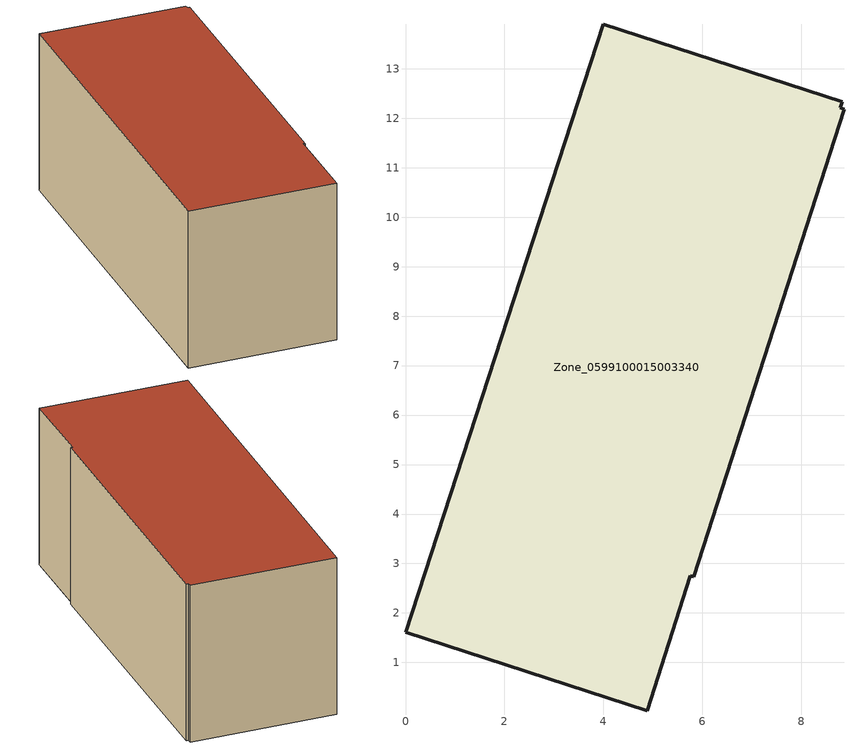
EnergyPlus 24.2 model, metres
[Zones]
Zone_0599100015003340
 floor ground (C_G): 0,1.61 4,13.9 8.82,12.33 8.79,12.21 8.86,12.18 5.83,2.73 5.76,2.75 4.88,0.02 z0.74
 wall outside (C_F): 4,13.9 0,1.61 4.88,0.02 5.76,2.75 5.83,2.73 8.86,12.18 8.79,12.21 8.82,12.33 4,13.9 z0.74:6.47
 roof outside (C_R): 8.79,12.21 8.82,12.33 4,13.9 0,1.61 4.88,0.02 5.76,2.75 5.83,2.73 8.86,12.18 z6.47
[BUILDING]
Pand.0599100015003340: North Axis=0; Terrain=City; Loads Convergence Tolerance Value=0.04; Temperature Convergence Tolerance Value=0.4; Solar Distribution=FullExterior; Maximum Number of Warmup Days=25; Minimum Number of Warmup Days=1
[Site:Location]
Rotterdam.The.Hague.AP_ZH_NLD Design_Conditions: Latitude=51.96; Longitude=4.45; Time Zone=1; Elevation=-4.5
[SITE:GROUNDTEMPERATURE:BUILDINGSURFACE]
18, 18, 18, 18, 18, 18, 18, 18, 18, 18, 18, 18
[MATERIAL] Thermal Absorptance=0.9; Solar Absorptance=0.7; Visible Absorptance=0.7
Name | Roughness | Thickness | Conductivity | Density | Specific Heat
G.TC.1965-1974 | MediumSmooth | 0.15 | 0.882353 | 540 | 1210
F.TC.1965-1974 | Rough | 0.3 | 0.697674 | 1920 | 840
R.TC.1965-1974 | MediumRough | 0.2 | 0.232558 | 1500 | 1000
[CONSTRUCTION]
C_G: G.TC.1965-1974
C_F: F.TC.1965-1974
C_R: R.TC.1965-1974
[ZONE]
Zone_0599100015003340: Type=1; Multiplier=1; Ceiling Height=Autocalculate; Volume=Autocalculate; Floor Area=autocalculate; Part of Total Floor Area=Yes
[ZONEINFILTRATION:DESIGNFLOWRATE]
Infil_Zone_0599100015003340: Zone or ZoneList or Space or SpaceList=Zone_0599100015003340; Schedule=AlwaysOn; Design Flow Rate Calculation Method=Flow/Area; Flow Rate per Floor Area=0.003; Constant Term Coefficient=1; Temperature Term Coefficient=0; Velocity Term Coefficient=0; Velocity Squared Term Coefficient=0
[HVACTEMPLATE:ZONE:IDEALLOADSAIRSYSTEM]
Zone_0599100015003340: Maximum Heating Supply Air Temperature=50; Minimum Cooling Supply Air Temperature=13; Maximum Heating Supply Air Humidity Ratio=0.0156; Minimum Cooling Supply Air Humidity Ratio=0.0077; Heating Limit=NoLimit; Cooling Limit=NoLimit; Dehumidification Control Type=ConstantSensibleHeatRatio; Cooling Sensible Heat Ratio=0.7; Dehumidification Setpoint=60; Humidification Control Type=None; Humidification Setpoint=30; Outdoor Air Method=None; Outdoor Air Flow Rate per Person=0.00944; Outdoor Air Flow Rate per Zone Floor Area=0; Outdoor Air Flow Rate per Zone=0; Demand Controlled Ventilation Type=None; Outdoor Air Economizer Type=NoEconomizer; Heat Recovery Type=None; Sensible Heat Recovery Effectiveness=0.7; Latent Heat Recovery Effectiveness=0.65
[ZONECONTROL:THERMOSTAT]
ThermostatControl_Zone_0599100015003340: Zone or ZoneList=Zone_0599100015003340; Control Type Schedule=DualSetpointControlType; Control 1=Thermostat_Zone_0599100015003340; Temperature Difference Between Cutout And Setpoint=0
[THERMOSTATSETPOINT:DUALSETPOINT]
Thermostat_Zone_0599100015003340: Heating Setpoint Temperature Schedule=HeatingSetpoint_Zone_0599100015003340; Cooling Setpoint Temperature Schedule=CoolingSetpoint_Zone_0599100015003340
[SCHEDULE:COMPACT]
HeatingSetpoint_Zone_0599100015003340: Through: 12/31, For: AllDays, Until: 24:00, 21
CoolingSetpoint_Zone_0599100015003340: Through: 12/31, For: AllDays, Until: 24:00, 24
DualSetpointControlType: Through: 12/31, For: AllDays, Until: 24:00, 4
AlwaysOn: Through: 12/31, For: AllDays, Until: 24:00, 1
